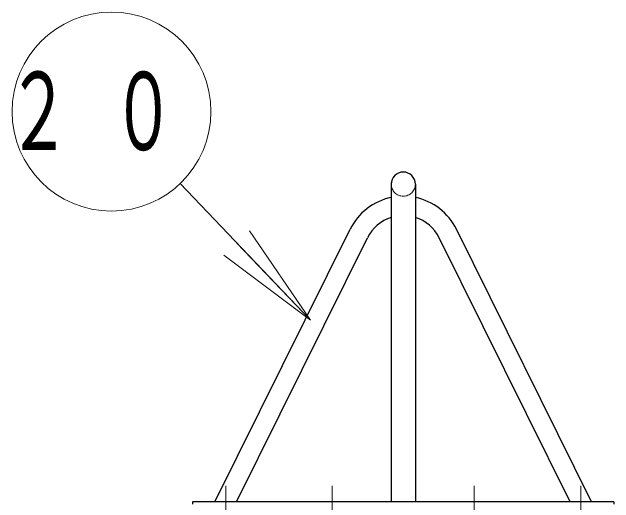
# Model space of a CAD drawing. Units: millimetres on the paper, scale 1:50. Extents: x -385 to 840, y 0 to 267.
# Drawn here: x -272.97 to -256.02, y 174.27 to 188.08 of the extents above; entities that cross this region are included whole.
import ezdxf

# ---------------------------------------------------------------- set-up
doc = ezdxf.new("R2010")
doc.units = ezdxf.units.MM
doc.linetypes.add('USER1', pattern=[4.5, 2.5, -2])
doc.linetypes.add('USER2', pattern=[6, 3, -1, 1, -1])
doc.layers.add('1_50', color=7, linetype='Continuous', lineweight=25)
doc.styles.add('ＭＳ ゴシック', font='')
doc.styles.get('ＭＳ ゴシック').set_extended_font_data('MS Gothic')

msp = doc.modelspace()

# ---------------------------------------------------------------- linework, layer by layer
at = {"layer": '1_50', "lineweight": 13}
for p, q in [((-264.567, 179.411), (-268.235, 183.254)), ((-266.277, 181.926), (-264.567, 179.411)), ((-264.567, 179.411), (-266.638, 181.581)), ((-264.567, 179.411), (-267, 181.236))]:
    msp.add_line(p, q, dxfattribs=at)
at = {"layer": '1_50', "color": 4}
for p, q in [((-262.289, 183.238), (-262.289, 174.302)), ((-261.609, 183.238), (-261.609, 174.302)), ((-267.253, 174.302), (-263.447, 181.969)), ((-256.646, 174.302), (-260.452, 181.969)), ((-266.646, 174.302), (-262.96, 181.728)), ((-257.253, 174.302), (-260.939, 181.728)), ((-256.016, 174.302), (-267.883, 174.302)), ((-267.883, 174.302), (-267.883, 174.238)), ((-256.016, 174.302), (-256.016, 174.238))]:
    msp.add_line(p, q, dxfattribs=at)
at = {"layer": '1_50', "color": 4, "linetype": 'USER2', "lineweight": 13}
for p, q in [((-266.949, 173.858), (-266.949, 174.747)), ((-263.949, 173.858), (-263.949, 174.747)), ((-259.949, 173.858), (-259.949, 174.747)), ((-256.949, 173.858), (-256.949, 174.747))]:
    msp.add_line(p, q, dxfattribs=at)
at = {"layer": '1_50', "lineweight": 13}
msp.add_circle((-270.168, 185.279), 2.8, dxfattribs=at)
at = {"layer": '1_50', "color": 4, "linetype": 'USER1', "lineweight": 13}
msp.add_circle((-261.949, 183.238), 0.34, dxfattribs=at)
at = {"layer": '1_50', "color": 4}
for centre, radius, start, end in [((-261.949, 183.238), 0.34, 0, 180), ((-261.949, 181.226), 1.672, 101.7329, 153.6007), ((-261.949, 181.226), 1.672, 26.3993, 78.2671), ((-261.949, 181.226), 1.128, 107.5428, 153.6007), ((-261.949, 181.226), 1.128, 26.3993, 72.4572)]:
    msp.add_arc(centre, radius, start, end, dxfattribs=at)

# ---------------------------------------------------------------- texts
at = {"layer": '1_50', "insert": (-270.168, 185.279), "char_height": 2.199, "attachment_point": 5, "style": 'ＭＳ ゴシック'}
msp.add_mtext('\\T1.64;\\W0.6;２０', dxfattribs=at)

doc.saveas('drawing.dxf')
